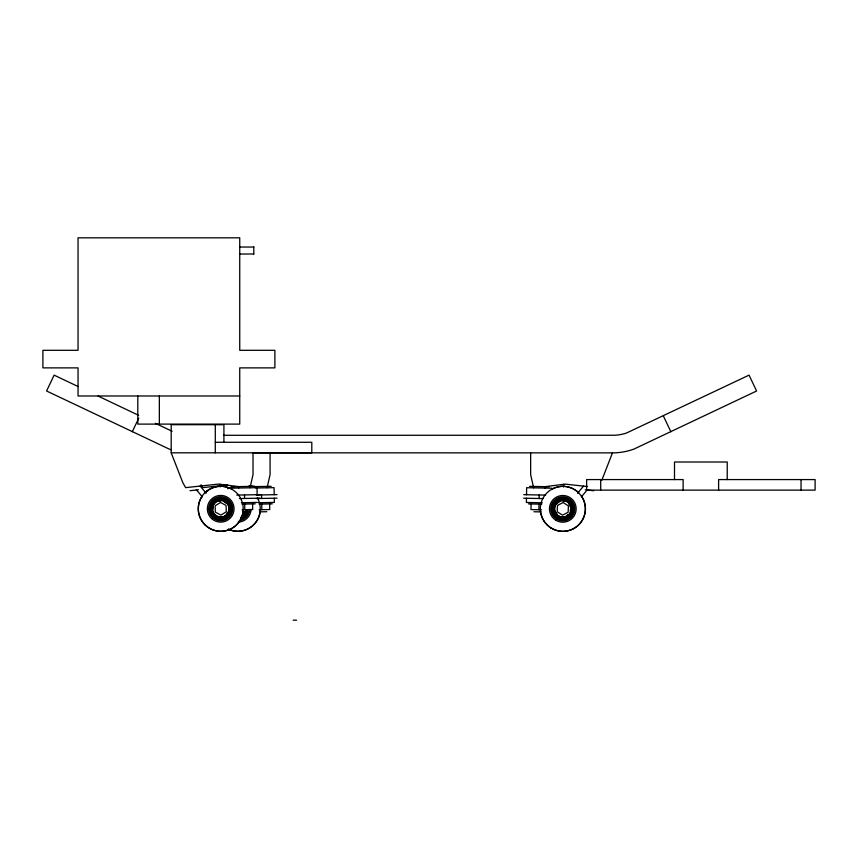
<?xml version="1.0" encoding="UTF-8"?>
<svg xmlns="http://www.w3.org/2000/svg" width="858" height="858" viewBox="0 0 858 858"><rect width="100%" height="100%" fill="white"/><g stroke="black" fill="none" stroke-linecap="round" stroke-linejoin="round"><path stroke-width="1.29" d="M526.458 498.251L526.372 502.466L542.299 502.777M526.522 494.744L526.662 487.709L551.962 488.202M531.081 503.968L530.973 509.588L541.527 509.802M533.633 487.848L530.652 474.656L530.652 452.874M538.888 509.749L538.996 504.118M539.103 498.498L539.178 494.991M544.991 488.063L545.023 486.658L565.111 484.126L587.515 486.55M563.502 486.99L563.599 484.309M601.78 480.33L612.483 452.874A62.505 62.505 0 0 0 634.051 449.034L756.595 391.001L749.045 375.139L626.319 433.108A44.927 44.927 0 0 1 614.242 435.253L223.498 435.296M132.282 431.767L138.749 418.168M577.52 493.296L583.526 486.121M581.381 496.879L587.344 489.757M227.713 484.931L202.67 487.644L201.029 484.727M190.047 490.701L198.434 489.789M207.1 490.701L208.312 490.572M234.502 486.69L254.183 486.314M254.429 486.636L271.225 486.314M231.714 488.159L257.014 487.666L257.153 494.691M256.499 488.009L274.067 487.666L274.206 494.691M236.776 495.087L259.963 494.637M256.403 495.034L277.016 494.637M239.414 498.552L260.038 498.155M256.467 498.552L277.08 498.155M241.377 502.734L257.303 502.423M258.43 502.734L274.356 502.423L274.27 498.208M241.956 504.129L255.223 503.871M259.095 504.129L272.276 503.871M242.149 509.749L252.702 509.545L252.595 503.925M259.202 509.749L269.755 509.545L269.648 503.925M242.374 511.851L249.753 511.711M259.427 511.851L266.806 511.711M239.736 247.04L253.796 247.04M239.736 254.065L253.796 253.957M239.736 395.988L78.046 395.988L78.046 367.878L42.9 367.878L42.9 350.3L78.046 350.3L78.046 237.816L239.736 237.816L239.736 350.3L274.882 350.3L274.882 367.878L239.736 367.878L239.736 424.109L137.806 424.109L137.806 395.988M215.294 442.278L311.797 442.278L311.797 452.82L171.192 452.82L171.192 424.699L223.917 424.699L223.917 442.278M252.488 452.831L612.483 452.874M293.179 620.184L296.568 620.184M529.504 486.357L549.184 486.743M523.712 494.68L545.613 495.109M523.648 498.198L542.975 498.573M528.453 503.914L541.73 504.172M533.923 511.754L541.301 511.904M585.242 489.843L593.629 490.755M249.077 485.778L255.716 486.615L255.738 488.02M78.089 386.54L54.129 375.139L46.579 391.001L169.123 449.034A62.505 62.505 0 0 0 171.439 449.828M98.123 396.064L138.664 415.347M155.384 423.305L172.136 431.274M200.15 486.068L206.156 493.243M196.343 489.714L202.306 496.836M663.341 415.905L670.892 431.767M171.192 452.82L182.872 482.775L185.628 487.644L218.576 484.073L238.663 486.615L238.685 488.02M220.077 484.266L220.184 486.936M267.095 487.794L270.077 474.613L270.077 452.82M261.551 494.937L261.626 498.455M261.733 504.075L261.84 509.695M250.043 487.794L253.024 474.613L253.024 452.82M244.509 494.937L244.573 498.455M244.68 504.075L244.787 509.695M801.04 479.579L801.04 490.122M727.23 479.579L727.23 462.012L674.506 462.012L674.506 479.579M718.607 490.122L718.607 479.579L815.1 479.579L815.1 490.122L586.625 490.122L586.625 479.579L683.129 479.579L683.129 490.122M600.697 479.579L600.697 490.122M253.796 246.932L253.796 254.065M215.294 424.699L215.294 452.82M159.352 395.988L159.352 424.109M570.538 509.148A7.733 7.733 0 0 1 570.195 511.132M568.06 514.521A7.733 7.733 0 0 1 566.409 515.679M557.132 514.092A7.733 7.733 0 0 1 555.973 512.441M557.561 503.163A7.733 7.733 0 0 1 559.212 501.994M563.116 501.115A7.733 7.733 0 0 1 565.1 501.458M568.489 503.592A7.733 7.733 0 0 1 570.356 507.132M581.681 496.332A22.49 22.49 0 0 1 576.908 526.49A22.49 22.49 0 0 1 546.46 524.109M545.688 523.23A22.49 22.49 0 0 1 541.033 513.803M552.498 488.921A22.49 22.49 0 0 1 578.667 492.717M249.689 509.352A11.948 11.948 0 0 1 239.253 520.634M245.838 510.682A8.301 8.301 0 0 1 242.128 515.84M257.379 497.79A22.49 22.49 0 0 1 228.325 529.204M227.81 488.61A22.49 22.49 0 0 1 234.534 486.518M251.094 509.427A13.353 13.353 0 0 1 238.277 522.125M248.723 511.271A11.251 11.251 0 0 1 241.087 519.53M248.037 511.111A10.543 10.543 0 0 1 240.873 518.854M244.594 512.387A7.733 7.733 0 0 1 243.425 514.028M246.814 510.778A9.127 9.127 0 0 1 240.626 517.481M260.253 511.454A22.49 22.49 0 0 1 228.485 529.214M227.971 488.62A22.49 22.49 0 0 1 234.706 486.529M246.107 510.778A8.441 8.441 0 0 1 242.278 515.98M247.351 510.96A9.846 9.846 0 0 1 240.669 518.178M227.542 512.387A7.733 7.733 0 0 1 226.383 514.028M212.977 509.084A7.733 7.733 0 0 1 213.159 507.078M218.415 501.394A7.733 7.733 0 0 1 220.399 501.051M224.303 501.941A7.733 7.733 0 0 1 225.954 503.11M243.211 511.454A22.49 22.49 0 0 1 213.074 529.901A22.49 22.49 0 0 1 202.166 496.289M205.169 492.685A22.49 22.49 0 0 1 231.349 488.888M557.486 505.426L557.196 511.743L562.516 515.165L568.135 512.258L568.436 505.93L563.105 502.52L557.486 505.426M220.506 502.456L215.133 505.791L215.326 512.119L220.903 515.111L226.276 511.776L226.083 505.448L220.506 502.456M220.699 500.321L218.522 500.654A8.441 8.441 0 0 0 212.591 510.381A8.441 8.441 0 0 0 221.761 517.149A8.441 8.441 0 0 0 229.301 508.59C229.311 504.086 225.214 500.139 220.699 500.321M563.47 500.407L561.271 500.568A8.441 8.441 0 0 0 556.209 513.867A8.441 8.441 0 0 0 570.398 512.837A8.441 8.441 0 0 0 563.47 500.407M556.81 518.361A11.251 11.251 0 0 0 574.045 509.277A11.251 11.251 0 0 0 557.571 498.895A11.251 11.251 0 0 0 556.81 518.361M556.434 518.951A11.948 11.948 0 0 0 574.753 509.309A11.948 11.948 0 0 0 557.239 498.273A11.948 11.948 0 0 0 556.434 518.951M558.108 516.548A9.127 9.127 0 0 0 572.093 509.191A9.127 9.127 0 0 0 558.719 500.75A9.127 9.127 0 0 0 558.108 516.548M558.333 515.83A8.301 8.301 0 0 0 571.106 509.223A8.301 8.301 0 0 0 558.998 501.469A8.301 8.301 0 0 0 558.333 515.83M555.684 520.141A13.353 13.353 0 0 0 576.158 509.362A13.353 13.353 0 0 0 556.585 497.029A13.353 13.353 0 0 0 555.684 520.141M557.185 517.76A10.543 10.543 0 0 0 573.348 509.255A10.543 10.543 0 0 0 557.893 499.517A10.543 10.543 0 0 0 557.185 517.76M557.561 517.17A9.846 9.846 0 0 0 572.651 509.223A9.846 9.846 0 0 0 558.226 500.139A9.846 9.846 0 0 0 557.561 517.17M550.815 527.874A22.49 22.49 0 0 0 585.285 509.716A22.49 22.49 0 0 0 552.327 488.942A22.49 22.49 0 0 0 550.815 527.874M212.591 517.556A11.948 11.948 0 0 0 232.357 511.422A11.948 11.948 0 0 0 217.16 497.372A11.948 11.948 0 0 0 212.591 517.556M215.015 514.843A8.301 8.301 0 0 0 228.786 510.682A8.301 8.301 0 0 0 218.307 500.836A8.301 8.301 0 0 0 215.015 514.843M214.672 515.454A9.127 9.127 0 0 0 229.772 510.778A9.127 9.127 0 0 0 218.168 500.042A9.127 9.127 0 0 0 214.672 515.454M205.427 525.3A22.49 22.49 0 0 0 242.642 513.749A22.49 22.49 0 0 0 214.039 487.301A22.49 22.49 0 0 0 205.427 525.3M211.636 518.586A13.353 13.353 0 0 0 233.73 511.733A13.353 13.353 0 0 0 216.752 496.021A13.353 13.353 0 0 0 211.636 518.586M213.063 517.042A11.251 11.251 0 0 0 231.671 511.271A11.251 11.251 0 0 0 217.374 498.037A11.251 11.251 0 0 0 213.063 517.042M213.545 516.527A10.543 10.543 0 0 0 230.984 511.111A10.543 10.543 0 0 0 217.578 498.712A10.543 10.543 0 0 0 213.545 516.527M214.017 516.012A9.846 9.846 0 0 0 230.298 510.96A9.846 9.846 0 0 0 217.793 499.377A9.846 9.846 0 0 0 214.017 516.012"/></g></svg>
